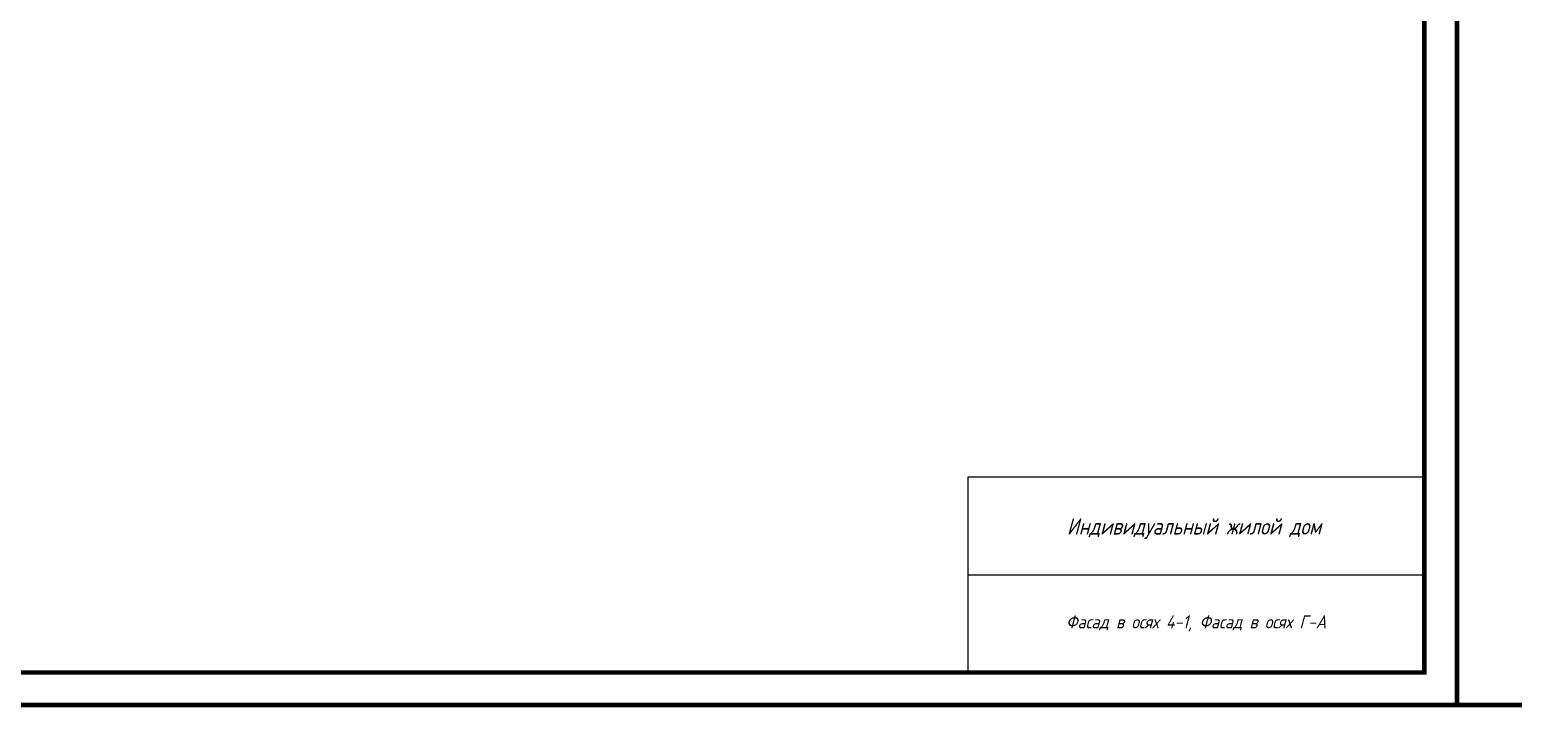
# Model space of a CAD drawing. Header units: millimetres. Extents: x 54 to 1314, y 20 to 614.
# Drawn here: x 675 to 902.7, y 19.6 to 123.6 of the extents above; entities that cross this region are included whole.
import ezdxf

# ---------------------------------------------------------------- set-up
doc = ezdxf.new("R2010")
doc.units = ezdxf.units.MM
doc.layers.add('ЛИСТ', color=7, linetype='Continuous', lineweight=18)
doc.layers.add('ТЕКСТ', color=5, linetype='Continuous', lineweight=18)
doc.styles.add('SPDS', font='romans.shx', dxfattribs={"width": 0.85, "oblique": 15})

msp = doc.modelspace()

# ---------------------------------------------------------------- linework, layer by layer
at = {"layer": 'ЛИСТ'}
for p, q in [((819.025, 24.917), (819.025, 54.917)), ((819.025, 54.917), (889.025, 54.917)), ((818.982, 39.917), (889.025, 39.917))]:
    msp.add_line(p, q, dxfattribs=at)
at = {"layer": 'ЛИСТ', "const_width": 0.7}
for points in [[(474.025, 19.917), (894.025, 19.917), (894.025, 316.917), (474.025, 316.917)], [(894.025, 19.917), (1314.025, 19.917), (1314.025, 316.917), (894.025, 316.917)], [(494.025, 24.917), (889.025, 24.917), (889.025, 311.917), (494.025, 311.917)]]:
    msp.add_lwpolyline(points, close=True, dxfattribs=at)

# ---------------------------------------------------------------- texts
at = {"layer": 'ТЕКСТ', "color": 7, "attachment_point": 5, "style": 'SPDS'}
for s, insert, char_height, width in [('{\\W0.8;Индивидуальный жилой дом}', (853.672, 46.988), 2.5, 49.37931), ('Фасад в осях 4-1, Фасад в осях Г-А', (854.004, 32.454), 2, 70.04285)]:
    msp.add_mtext(s, dxfattribs=dict(at, insert=insert, char_height=char_height, width=width))

doc.saveas('drawing.dxf')
